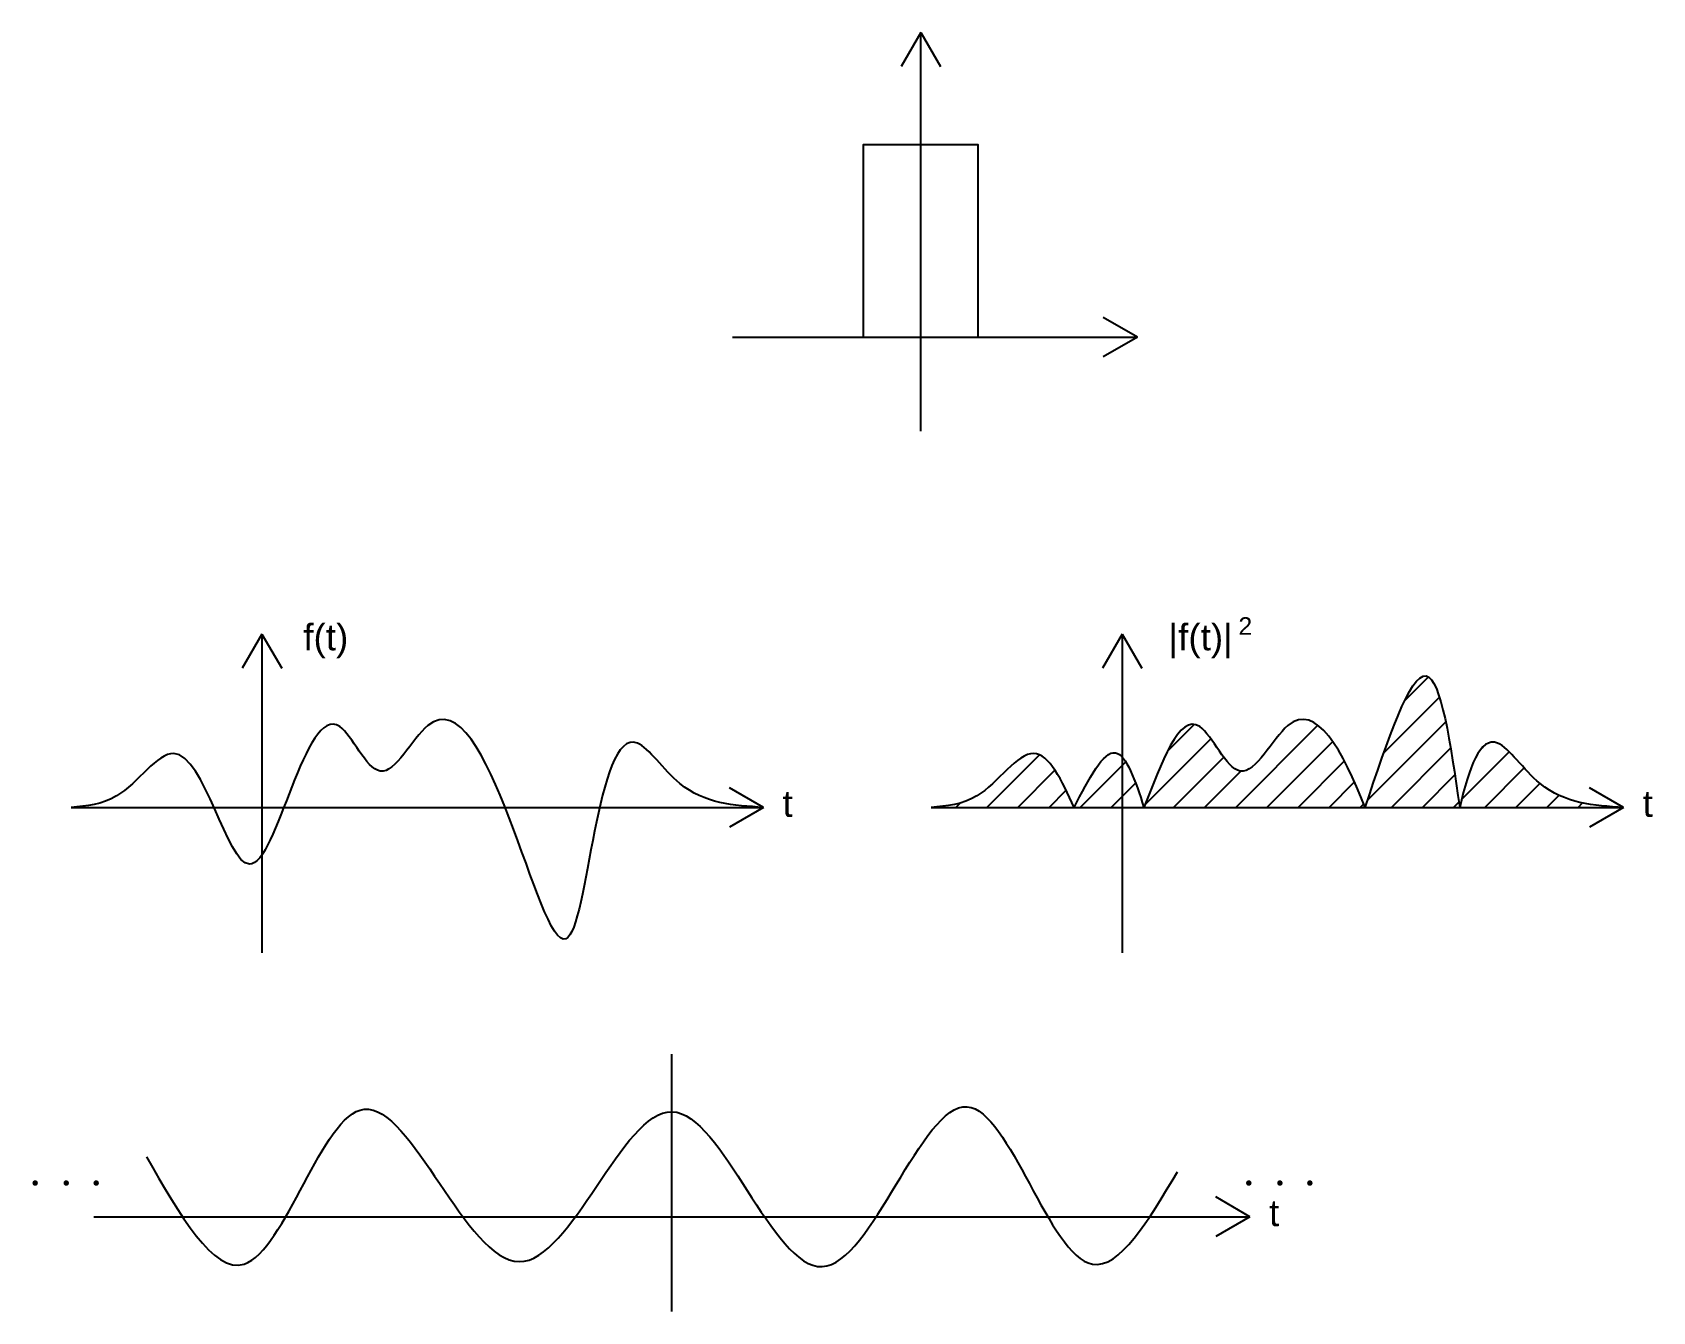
# Model space of a CAD drawing. Extents: x 0.44 to 9.65, y 0.88 to 8.15.
import ezdxf

# ---------------------------------------------------------------- set-up
doc = ezdxf.new("R2010")
doc.units = 0
doc.header["$MEASUREMENT"] = 0
doc.layers.add('AXIS', color=9, linetype='CONTINUOUS')
doc.styles.add('MAX', font='ARIAL.TTF')

msp = doc.modelspace()

# ---------------------------------------------------------------- hatches: boundary and pattern name
at = {"layer": 'AXIS'}
h = msp.add_hatch(dxfattribs=at)
h.set_pattern_fill('ANSI31', color=256, style=0)
edge = h.paths.add_edge_path()
edge.add_spline(control_points=[(6.3613, 3.7441), (6.2928, 3.8972), (6.1381, 4.2102), (5.8607, 3.7717), (5.6378, 3.7519), (5.5492, 3.7441)], knot_values=[5.495381, 5.495381, 5.495381, 5.495381, 5.869222, 6.273295, 6.54013, 6.54013, 6.54013, 6.54013], degree=3, periodic=0)
edge.add_line((5.5492, 3.7441), (6.3613, 3.7441))
edge = h.paths.add_edge_path()
edge.add_spline(control_points=[(6.6339, 4.0309), (6.6219, 4.0441), (6.5435, 4.0967), (6.4445, 3.9052), (6.3613, 3.7441)], knot_values=[0, 0, 0, 0, 0.073481, 0.463094, 0.463094, 0.463094, 0.463094], degree=3, periodic=0)
edge.add_line((6.3613, 3.7441), (6.6339, 3.7441))
edge.add_line((6.6339, 3.7441), (6.6339, 4.0309))
edge = h.paths.add_edge_path()
edge.add_spline(control_points=[(8.015, 3.7441), (7.8867, 4.0672), (7.6561, 4.4965), (7.3085, 3.7544), (7.0224, 4.4623), (6.8554, 3.9934), (6.7582, 3.7441)], knot_values=[2.77335, 2.77335, 2.77335, 2.77335, 3.45423, 3.829111, 4.170955, 4.724124, 4.724124, 4.724124, 4.724124], degree=3, periodic=0)
edge.add_line((6.7582, 3.7441), (8.015, 3.7441))
edge = h.paths.add_edge_path()
edge.add_spline(control_points=[(8.5518, 3.7441), (8.4987, 4.1096), (8.3891, 4.8652), (8.1424, 4.1258), (8.015, 3.7441)], knot_values=[0, 0, 0, 0, 0.770814, 1.593657, 1.593657, 1.593657, 1.593657], degree=3, periodic=0)
edge.add_line((8.015, 3.7441), (8.5518, 3.7441))
edge = h.paths.add_edge_path()
edge.add_spline(control_points=[(9.4822, 3.7441), (9.3148, 3.7544), (9.0343, 3.7718), (8.7115, 4.2691), (8.6032, 3.9696), (8.5518, 3.7441)], knot_values=[0, 0, 0, 0, 0.493163, 0.826413, 1.322401, 1.322401, 1.322401, 1.322401], degree=3, periodic=0)
edge.add_line((8.5518, 3.7441), (9.4822, 3.7441))
edge = h.paths.add_edge_path()
edge.add_spline(control_points=[(6.7582, 3.7441), (6.7187, 3.8626), (6.6792, 3.9812), (6.6339, 4.0309)], knot_values=[0.463094, 0.463094, 0.463094, 0.463094, 0.739808, 0.739808, 0.739808, 0.739808], degree=3, periodic=0)
edge.add_line((6.6339, 4.0309), (6.6339, 3.7441))
edge.add_line((6.6339, 3.7441), (6.7582, 3.7441))
for points in [[(0.4442, 1.6097, 1), (0.4755, 1.6097, 1)], [(0.6207, 1.6097, 1), (0.652, 1.6097, 1)], [(0.7908, 1.6097, 1), (0.8221, 1.6097, 1)], [(7.338, 1.6097, 1), (7.3693, 1.6097, 1)], [(7.5146, 1.6097, 1), (7.5459, 1.6097, 1)], [(7.6847, 1.6097, 1), (7.716, 1.6097, 1)]]:
    msp.add_hatch(color=256, dxfattribs=at).paths.add_polyline_path(points)

# ---------------------------------------------------------------- linework, layer by layer
for p, q in [((5.4899, 8.1475), (5.3781, 7.9537)), ((5.4899, 5.8813), (5.4899, 8.1475)), ((5.4899, 8.1475), (5.6018, 7.9537)), ((6.7207, 6.4163), (6.527, 6.5281)), ((4.4217, 6.4163), (6.7207, 6.4163)), ((6.7207, 6.4163), (6.527, 6.3044)), ((1.7483, 4.7282), (1.6365, 4.5345)), ((1.7483, 4.7282), (1.7483, 2.9168)), ((1.7483, 4.7282), (1.8602, 4.5345)), ((6.6339, 4.7282), (6.522, 4.5345)), ((6.6339, 4.7282), (6.7457, 4.5345)), ((6.6339, 4.7282), (6.6339, 2.9168)), ((4.5967, 3.7441), (4.4029, 3.8559)), ((9.4822, 3.7441), (9.2885, 3.8559)), ((0.6636, 3.7441), (4.5967, 3.7441)), ((4.5967, 3.7441), (4.4029, 3.6322)), ((5.5492, 3.7441), (9.4822, 3.7441)), ((9.4822, 3.7441), (9.2885, 3.6322)), ((4.0769, 0.8792), (4.0769, 2.3411)), ((7.3604, 1.4186), (7.1666, 1.5304)), ((0.7934, 1.4186), (7.3604, 1.4186)), ((7.3604, 1.4186), (7.1666, 1.3067))]:
    msp.add_line(p, q, dxfattribs=at)
msp.add_lwpolyline([(5.1636, 6.4163), (5.8162, 6.4163), (5.8162, 7.509), (5.1636, 7.509)], close=True, dxfattribs=at)
for points in [[(4.5967, 3.7441), (4.1225, 3.8797), (3.8809, 4.1092), (3.4742, 2.9969), (2.6904, 4.2092), (2.4193, 3.9503), (2.1895, 4.2033), (1.6768, 3.4206), (1.2466, 4.0503), (0.9224, 3.809), (0.6636, 3.7441)], [(8.015, 3.7441), (8.3606, 4.4908), (8.5518, 3.7441)], [(6.3613, 3.7441), (6.5965, 4.0547), (6.7582, 3.7441)], [(1.0919, 1.7592), (1.6463, 1.1489), (2.3286, 2.0289), (3.2098, 1.1631), (4.0769, 2.0147), (4.9298, 1.1347), (5.7542, 2.0431), (6.4649, 1.1489), (6.9482, 1.674)]]:
    msp.add_spline(points, degree=3, dxfattribs=at)
for points, knots in [([(8.015, 3.7441), (7.8867, 4.0672), (7.6561, 4.4965), (7.3085, 3.7544), (7.0224, 4.4623), (6.8554, 3.9934), (6.7582, 3.7441)], [2.77335, 2.77335, 2.77335, 2.77335, 3.45423, 3.829111, 4.170955, 4.724124, 4.724124, 4.724124, 4.724124]), ([(9.4822, 3.7441), (9.3148, 3.7544), (9.0343, 3.7718), (8.7115, 4.2691), (8.6032, 3.9696), (8.5518, 3.7441)], [0, 0, 0, 0, 0.493163, 0.826413, 1.322401, 1.322401, 1.322401, 1.322401]), ([(6.3613, 3.7441), (6.2928, 3.8972), (6.1381, 4.2102), (5.8607, 3.7717), (5.6378, 3.7519), (5.5492, 3.7441)], [5.495381, 5.495381, 5.495381, 5.495381, 5.869222, 6.273295, 6.54013, 6.54013, 6.54013, 6.54013])]:
    msp.add_open_spline(points, degree=3, knots=knots, dxfattribs=at)

# ---------------------------------------------------------------- texts
at = {"layer": 'AXIS', "style": 'MAX'}
for s, height, p in [('f(t)', 0.15, (1.9827, 4.6365)), ('|f(t)|', 0.15, (6.8976, 4.6365)), ('2', 0.1, (7.295, 4.7247)), ('t', 0.15, (4.705, 3.6902)), ('t', 0.15, (9.5906, 3.6902)), ('t', 0.15, (7.4688, 1.3647))]:
    msp.add_text(s, height=height, dxfattribs=at).set_placement(p)

doc.saveas('drawing.dxf')
